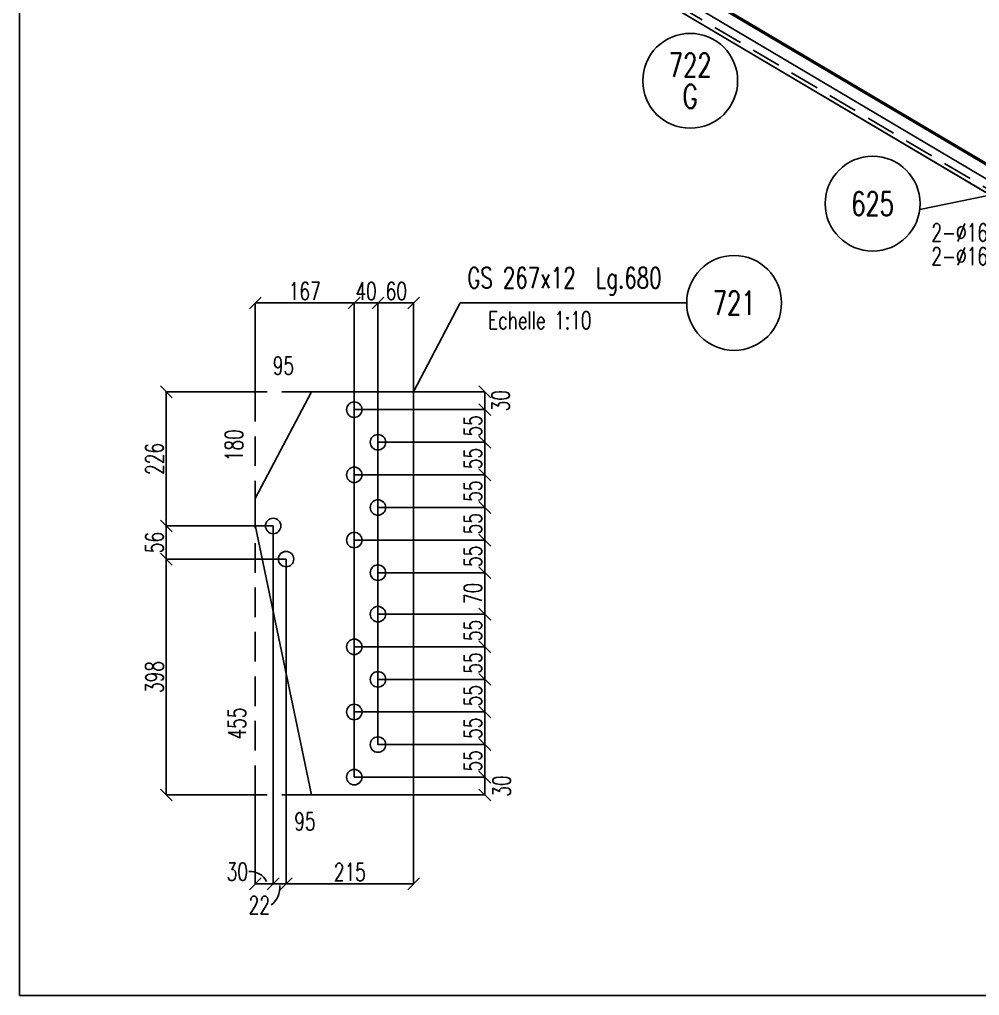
# Model space of a CAD drawing. Extents: x 144362 to 160582, y -59241 to -47761.
# Drawn here: x 144362 to 147600, y -59241 to -55949 of the extents above; entities that cross this region are included whole.
import ezdxf
from ezdxf.enums import TextEntityAlignment as Align

# ---------------------------------------------------------------- set-up
doc = ezdxf.new("R2010")
doc.units = 0
doc.header["$LTSCALE"] = 200
doc.header["$MEASUREMENT"] = 0
doc.linetypes.add('DASHED', pattern=[0.75, 0.5, -0.25])
doc.layers.get('0').update_dxf_attribs({"linetype": 'CONTINUOUS'})
doc.layers.get('DEFPOINTS').update_dxf_attribs({"linetype": 'CONTINUOUS'})
for name, color, linetype in [('ASSI', 3, 'CONTINUOUS'), ('BOLLINI_1', 7, 'CONTINUOUS'), ('BOLLINI_5', 7, 'CONTINUOUS'), ('FORI', 2, 'CONTINUOUS'), ('LINEA_ANG', 2, 'CONTINUOUS'), ('LINEE_PIASTRA', 2, 'CONTINUOUS'), ('LINEE_PIASTRE', 2, 'CONTINUOUS'), ('LS', 7, 'CONTINUOUS'), ('PIASTRE', 5, 'CONTINUOUS'), ('TRAT-Y', 7, 'DASHED')]:
    doc.layers.add(name, color=color, linetype=linetype)
doc.styles.add('QUOTE', font='ROMANS8.SHX', dxfattribs={"width": 0.7})
doc.styles.add('RQL', font='ROMANS8.SHX', dxfattribs={"width": 0.7})
doc.styles.add('RS', font='ROMANS8.shx', dxfattribs={"width": 0.7})
doc.styles.get("Standard").update_dxf_attribs({"font": 'ROMANS8.SHX', "width": 0.7})
doc.dimstyles.new('TRATTO_20', dxfattribs={"dimscale": 0, "dimtxt": 60, "dimasz": 40, "dimexe": 0, "dimexo": 0, "dimgap": 10, "dimtad": 1, "dimrnd": 0.5, "dimdsep": 46, "dimtxsty": 'RS', "dimblk1": 'OBLIQUE', "dimblk2": 'OBLIQUE', "dimsah": 1, "dimcen": 0.09, "dimclrd": 2, "dimclre": 2, "dimclrt": 7, "dimadec": 0, "dimazin": 0, "dimtfac": 1, "dimtix": 1, "dimtmove": 2, "dimatfit": 3, "dimfxl": 1, "dimtolj": 1, "dimtzin": 0, "dimarcsym": 0})

# ---------------------------------------------------------------- blocks, each defined once
blk = doc.blocks.new('ASSE98')
blk.add_line((0, 0), (1, 0))
at = {"color": 7, "flags": 1}
for tag, p in [('LAV1', (3.07431, 6.82847)), ('LAV2', (3.07431, 6.49513)), ('LAV3', (3.07431, 6.1618)), ('LAV4', (3.07431, 5.82847)), ('LAV5', (3.07431, 5.49513)), ('LAV6', (3.07431, 5.1618)), ('LAV7', (3.07431, 4.82847)), ('LAV8', (3.07431, 4.49513)), ('LAV9', (3.07431, 4.1618)), ('LAV10', (3.07431, 3.82847))]:
    blk.add_attdef(tag, p, '', height=0.2, dxfattribs=at)
at = {"color": 7, "style": 'QUOTE', "width": 0.5, "flags": 1}
for tag, p in [('TI', (1.38308, 6.82731)), ('DI_S', (1.38308, 6.42178)), ('D_S', (1.38308, 6.02092)), ('E_S', (1.38308, 5.68065)), ('NFORI', (1.36454, 5.29792)), ('ALAR', (1.36349, 4.93246)), ('FAM', (1.3775, 4.54645)), ('ALA', (1.38308, 4.19257)), ('DISP2', (1.38308, 3.84971)), ('DISP1', (1.38308, 3.50686)), ('PINZAF', (1.38308, 3.164)), ('PINZAI', (1.38308, 2.82114)), ('TRP', (1.38308, 2.47829)), ('NP', (1.38308, 2.13543)), ('SV', (1.38308, 1.79257)), ('PESO', (1.38308, 1.44971)), ('QUA', (1.38308, 1.10686)), ('LUN', (1.38308, 0.764)), ('PROF', (1.38308, 0.42114)), ('POS', (1.38308, 0.07829))]:
    blk.add_attdef(tag, p, '', height=0.2, dxfattribs=at)
blk = doc.blocks.new('xxx')
blk.add_circle((0, 0), 8)
at = {"color": 3, "style": 'RQL', "width": 0.7}
blk.add_attdef('POS', text='', height=4, dxfattribs=at).set_placement((0, 0), align=Align.MIDDLE)
at = {"color": 3, "style": 'RQL', "width": 0.7, "flags": 1}
blk.add_attdef('POS1', (-0.39, -5.42), '', height=2, dxfattribs=at)
at = {"style": 'RQL', "width": 0.7, "flags": 1}
blk.add_attdef('TIPO', (-0.39, -8.66), '', height=2, dxfattribs=at)
blk = doc.blocks.new('YYY')
blk.add_circle((0, 0), 8)
at = {"color": 3, "style": 'RQL', "width": 0.7}
for tag, p in [('POS3', (0, 0.65)), ('POS2', (0, -4.63))]:
    blk.add_attdef(tag, text='', height=4, dxfattribs=at).set_placement(p, align=Align.CENTER)
at = {"style": 'RQL', "width": 0.7, "flags": 1}
blk.add_attdef('TIPO', text='', height=3, dxfattribs=at).set_placement((0, 0), align=Align.MIDDLE_CENTER)
blk = doc.blocks.new('bull')
at = {"style": 'RS', "width": 0.7, "flags": 1}
for tag, p in [('NN', (-12.25, 0)), ('DIAMETRO', (0, -4.86)), ('SERRAGGIO', (0, -9.71)), ('LUNGHEZZA', (0, -14.57)), ('NB', (0, -19.43)), ('TIPO', (0, -24.12)), ('EL', (-0.14, -29))]:
    blk.add_attdef(tag, p, '', height=3, dxfattribs=at)
at = {"style": 'RS', "width": 0.7}
blk.add_attdef('BULLONE', (0, 0), '', height=3, dxfattribs=at)
blk = doc.blocks.new('MRKR_98')
blk.add_point((0, 0))
at = {"color": 7, "style": 'QUOTE', "width": 0.5, "flags": 1}
for tag, p in [('TI', (3.7, 6.8)), ('NFORI', (3.7, 5.3)), ('AUX2', (3.7, 4.9)), ('FAM', (3.7, 4.5)), ('AUX1', (3.7, 4.2)), ('COMMESSA', (3.7, 3.8)), ('SPESSORE', (3.7, 2.5)), ('SV', (3.7, 1.8)), ('QUA', (3.7, 1.1)), ('DI_S', (3.7, 6.4)), ('D_S', (3.7, 6)), ('E_S', (3.7, 5.7)), ('MD', (3.7, 3.5)), ('MP', (3.7, 3.2)), ('LARGHEZZA', (3.7, 2.8)), ('NP', (3.7, 2.1)), ('PESO', (3.7, 1.4)), ('LUN', (3.7, 0.8)), ('PROF', (3.7, 0.4)), ('POS', (3.7, 0.1))]:
    blk.add_attdef(tag, p, '', height=0.2, dxfattribs=at)
at = {"color": 7, "flags": 1}
for tag, p in [('LAV1', (5.3, 6.9)), ('LAV2', (5.3, 6.5)), ('LAV3', (5.3, 6.2)), ('LAV4', (5.3, 5.9)), ('LAV5', (5.3, 5.5)), ('LAV6', (5.3, 5.2)), ('LAV7', (5.3, 4.9)), ('LAV8', (5.3, 4.5)), ('LAV9', (5.3, 4.2)), ('LAV10', (5.3, 3.9))]:
    blk.add_attdef(tag, p, '', height=0.2, dxfattribs=at)
blk = doc.blocks.new('16')
blk.add_circle((0, 0), 1)
blk = doc.blocks.new('_OBLIQUE')
at = {"color": 0, "linetype": 'ByBlock'}
blk.add_line((-0.5, -0.5), (0.5, 0.5), dxfattribs=at)
blk = doc.blocks.new('*D95')
at = {"layer": 'DEFPOINTS', "color": 0, "transparency": 16777216}
for p in [(144857.4, -57769.1), (145261.3, -57769.1), (145157.4, -58564.9)]:
    blk.add_point(p, dxfattribs=at)
at = {"layer": 'LS', "color": 2, "lineweight": -2, "transparency": 16777216}
for p, q in [((145261.3, -57769.1), (144857.4, -57769.1)), ((144857.4, -58564.9), (144857.4, -57769.1)), ((145157.4, -58564.9), (144857.4, -58564.9))]:
    blk.add_line(p, q, dxfattribs=at)
at = {"layer": 'LS', "color": 2, "lineweight": -2, "transparency": 16777216, "xscale": 40, "yscale": 40, "zscale": 40}
for p, rotation in [((144857.4, -57769.1), 90), ((144857.4, -58564.9), 270)]:
    blk.add_blockref('_OBLIQUE', p, dxfattribs=dict(at, rotation=rotation))
at = {"layer": 'LS', "color": 7, "transparency": 16777216, "insert": (144817.4, -58167), "char_height": 60, "attachment_point": 5, "rotation": 90, "style": 'RS'}
blk.add_mtext('\\A1;398', dxfattribs=at)
blk = doc.blocks.new('*D94')
at = {"layer": 'DEFPOINTS', "color": 0, "transparency": 16777216}
for p in [(144857.4, -57657.3), (145217.7, -57657.3), (145261.3, -57769.1)]:
    blk.add_point(p, dxfattribs=at)
at = {"layer": 'LS', "color": 2, "lineweight": -2, "transparency": 16777216}
for p, q in [((145217.7, -57657.3), (144857.4, -57657.3)), ((144857.4, -57769.1), (144857.4, -57657.3)), ((145261.3, -57769.1), (144857.4, -57769.1))]:
    blk.add_line(p, q, dxfattribs=at)
at = {"layer": 'LS', "color": 2, "lineweight": -2, "transparency": 16777216, "xscale": 40, "yscale": 40, "zscale": 40}
for p, rotation in [((144857.4, -57657.3), 90), ((144857.4, -57769.1), 270)]:
    blk.add_blockref('_OBLIQUE', p, dxfattribs=dict(at, rotation=rotation))
at = {"layer": 'LS', "color": 7, "transparency": 16777216, "insert": (144817.4, -57713.2), "char_height": 60, "attachment_point": 5, "rotation": 90, "style": 'RS'}
blk.add_mtext('\\A1;56', dxfattribs=at)
blk = doc.blocks.new('*D93')
at = {"layer": 'DEFPOINTS', "color": 0, "transparency": 16777216}
for p in [(144857.4, -57204.9), (145157.4, -57204.9), (145217.7, -57657.3)]:
    blk.add_point(p, dxfattribs=at)
at = {"layer": 'LS', "color": 2, "lineweight": -2, "transparency": 16777216}
for p, q in [((145157.4, -57204.9), (144857.4, -57204.9)), ((144857.4, -57657.3), (144857.4, -57204.9)), ((145217.7, -57657.3), (144857.4, -57657.3))]:
    blk.add_line(p, q, dxfattribs=at)
at = {"layer": 'LS', "color": 2, "lineweight": -2, "transparency": 16777216, "xscale": 40, "yscale": 40, "zscale": 40}
for p, rotation in [((144857.4, -57204.9), 90), ((144857.4, -57657.3), 270)]:
    blk.add_blockref('_OBLIQUE', p, dxfattribs=dict(at, rotation=rotation))
at = {"layer": 'LS', "color": 7, "transparency": 16777216, "insert": (144817.4, -57431.1), "char_height": 60, "attachment_point": 5, "rotation": 90, "style": 'RS'}
blk.add_mtext('\\A1;226', dxfattribs=at)
blk = doc.blocks.new('*D98')
at = {"layer": 'DEFPOINTS', "color": 0, "transparency": 16777216}
for p in [(145491.1, -56904.9), (145157.4, -57204.9), (145491.1, -58504.9)]:
    blk.add_point(p, dxfattribs=at)
at = {"layer": 'LS', "color": 2, "lineweight": -2, "transparency": 16777216}
for p, q in [((145157.4, -57204.9), (145157.4, -56904.9)), ((145157.4, -56904.9), (145491.1, -56904.9)), ((145491.1, -58504.9), (145491.1, -56904.9))]:
    blk.add_line(p, q, dxfattribs=at)
at = {"layer": 'LS', "color": 2, "lineweight": -2, "transparency": 16777216, "xscale": 40, "yscale": 40, "zscale": 40, "rotation": 180}
blk.add_blockref('_OBLIQUE', (145157.4, -56904.9), dxfattribs=at)
at = {"layer": 'LS', "color": 2, "lineweight": -2, "transparency": 16777216, "xscale": 40, "yscale": 40, "zscale": 40}
blk.add_blockref('_OBLIQUE', (145491.1, -56904.9), dxfattribs=at)
at = {"layer": 'LS', "color": 7, "transparency": 16777216, "insert": (145324.3, -56864.9), "char_height": 60, "attachment_point": 5, "style": 'RS'}
blk.add_mtext('\\A1;167', dxfattribs=at)
blk = doc.blocks.new('*D97')
at = {"layer": 'DEFPOINTS', "color": 0, "transparency": 16777216}
for p in [(145571.1, -56904.9), (145571.1, -58394.9), (145491.1, -58504.9)]:
    blk.add_point(p, dxfattribs=at)
at = {"layer": 'LS', "color": 2, "lineweight": -2, "transparency": 16777216}
for p, q in [((145491.1, -56904.9), (145451.1, -56904.9)), ((145491.1, -58504.9), (145491.1, -56904.9)), ((145491.1, -56904.9), (145571.1, -56904.9)), ((145571.1, -58394.9), (145571.1, -56904.9)), ((145571.1, -56904.9), (145611.1, -56904.9))]:
    blk.add_line(p, q, dxfattribs=at)
at = {"layer": 'LS', "color": 2, "lineweight": -2, "transparency": 16777216, "xscale": 40, "yscale": 40, "zscale": 40}
blk.add_blockref('_OBLIQUE', (145491.1, -56904.9), dxfattribs=at)
at = {"layer": 'LS', "color": 2, "lineweight": -2, "transparency": 16777216, "xscale": 40, "yscale": 40, "zscale": 40, "rotation": 180}
blk.add_blockref('_OBLIQUE', (145571.1, -56904.9), dxfattribs=at)
at = {"layer": 'LS', "color": 7, "transparency": 16777216, "insert": (145531.1, -56864.9), "char_height": 60, "attachment_point": 5, "style": 'RS'}
blk.add_mtext('\\A1;40', dxfattribs=at)
blk = doc.blocks.new('*D96')
at = {"layer": 'DEFPOINTS', "color": 0, "transparency": 16777216}
for p in [(145691.4, -56904.9), (145691.4, -57204.9), (145571.1, -58394.9)]:
    blk.add_point(p, dxfattribs=at)
at = {"layer": 'LS', "color": 2, "lineweight": -2, "transparency": 16777216}
for p, q in [((145571.1, -58394.9), (145571.1, -56904.9)), ((145571.1, -56904.9), (145691.4, -56904.9)), ((145691.4, -57204.9), (145691.4, -56904.9))]:
    blk.add_line(p, q, dxfattribs=at)
at = {"layer": 'LS', "color": 2, "lineweight": -2, "transparency": 16777216, "xscale": 40, "yscale": 40, "zscale": 40, "rotation": 180}
blk.add_blockref('_OBLIQUE', (145571.1, -56904.9), dxfattribs=at)
at = {"layer": 'LS', "color": 2, "lineweight": -2, "transparency": 16777216, "xscale": 40, "yscale": 40, "zscale": 40}
blk.add_blockref('_OBLIQUE', (145691.4, -56904.9), dxfattribs=at)
at = {"layer": 'LS', "color": 7, "transparency": 16777216, "insert": (145633.1, -56864.9), "char_height": 60, "attachment_point": 5, "style": 'RS'}
blk.add_mtext('\\A1;60', dxfattribs=at)
blk = doc.blocks.new('*D111')
at = {"layer": 'DEFPOINTS', "color": 0, "transparency": 16777216}
for p in [(145491.1, -58504.9), (145931.4, -58504.9), (145691.4, -58564.9)]:
    blk.add_point(p, dxfattribs=at)
at = {"layer": 'LS', "color": 2, "lineweight": -2, "transparency": 16777216}
for p, q in [((145491.1, -58504.9), (145931.4, -58504.9)), ((145931.4, -58564.9), (145931.4, -58504.9)), ((145691.4, -58564.9), (145931.4, -58564.9))]:
    blk.add_line(p, q, dxfattribs=at)
at = {"layer": 'LS', "color": 2, "lineweight": -2, "transparency": 16777216, "xscale": 40, "yscale": 40, "zscale": 40}
for p, rotation in [((145931.4, -58504.9), 90), ((145931.4, -58564.9), 270)]:
    blk.add_blockref('_OBLIQUE', p, dxfattribs=dict(at, rotation=rotation))
at = {"layer": 'LS', "color": 7, "transparency": 16777216, "insert": (145988.4, -58534.9), "char_height": 60, "attachment_point": 5, "rotation": 90, "style": 'RS'}
blk.add_mtext('\\A1;30', dxfattribs=at)
blk = doc.blocks.new('*D110')
at = {"layer": 'DEFPOINTS', "color": 0, "transparency": 16777216}
for p in [(145571.1, -58394.9), (145931.4, -58394.9), (145491.1, -58504.9)]:
    blk.add_point(p, dxfattribs=at)
at = {"layer": 'LS', "color": 2, "lineweight": -2, "transparency": 16777216}
for p, q in [((145571.1, -58394.9), (145931.4, -58394.9)), ((145931.4, -58504.9), (145931.4, -58394.9)), ((145491.1, -58504.9), (145931.4, -58504.9))]:
    blk.add_line(p, q, dxfattribs=at)
at = {"layer": 'LS', "color": 2, "lineweight": -2, "transparency": 16777216, "xscale": 40, "yscale": 40, "zscale": 40}
for p, rotation in [((145931.4, -58394.9), 90), ((145931.4, -58504.9), 270)]:
    blk.add_blockref('_OBLIQUE', p, dxfattribs=dict(at, rotation=rotation))
at = {"layer": 'LS', "color": 7, "transparency": 16777216, "insert": (145891.4, -58449.9), "char_height": 60, "attachment_point": 5, "rotation": 90, "style": 'RS'}
blk.add_mtext('\\A1;55', dxfattribs=at)
blk = doc.blocks.new('*D109')
at = {"layer": 'DEFPOINTS', "color": 0, "transparency": 16777216}
for p in [(145491.1, -58284.9), (145931.4, -58284.9), (145571.1, -58394.9)]:
    blk.add_point(p, dxfattribs=at)
at = {"layer": 'LS', "color": 2, "lineweight": -2, "transparency": 16777216}
for p, q in [((145491.1, -58284.9), (145931.4, -58284.9)), ((145931.4, -58394.9), (145931.4, -58284.9)), ((145571.1, -58394.9), (145931.4, -58394.9))]:
    blk.add_line(p, q, dxfattribs=at)
at = {"layer": 'LS', "color": 2, "lineweight": -2, "transparency": 16777216, "xscale": 40, "yscale": 40, "zscale": 40}
for p, rotation in [((145931.4, -58284.9), 90), ((145931.4, -58394.9), 270)]:
    blk.add_blockref('_OBLIQUE', p, dxfattribs=dict(at, rotation=rotation))
at = {"layer": 'LS', "color": 7, "transparency": 16777216, "insert": (145891.4, -58339.9), "char_height": 60, "attachment_point": 5, "rotation": 90, "style": 'RS'}
blk.add_mtext('\\A1;55', dxfattribs=at)
blk = doc.blocks.new('*D108')
at = {"layer": 'DEFPOINTS', "color": 0, "transparency": 16777216}
for p in [(145571.1, -58174.9), (145931.4, -58174.9), (145491.1, -58284.9)]:
    blk.add_point(p, dxfattribs=at)
at = {"layer": 'LS', "color": 2, "lineweight": -2, "transparency": 16777216}
for p, q in [((145571.1, -58174.9), (145931.4, -58174.9)), ((145931.4, -58284.9), (145931.4, -58174.9)), ((145491.1, -58284.9), (145931.4, -58284.9))]:
    blk.add_line(p, q, dxfattribs=at)
at = {"layer": 'LS', "color": 2, "lineweight": -2, "transparency": 16777216, "xscale": 40, "yscale": 40, "zscale": 40}
for p, rotation in [((145931.4, -58174.9), 90), ((145931.4, -58284.9), 270)]:
    blk.add_blockref('_OBLIQUE', p, dxfattribs=dict(at, rotation=rotation))
at = {"layer": 'LS', "color": 7, "transparency": 16777216, "insert": (145891.4, -58229.9), "char_height": 60, "attachment_point": 5, "rotation": 90, "style": 'RS'}
blk.add_mtext('\\A1;55', dxfattribs=at)
blk = doc.blocks.new('*D107')
at = {"layer": 'DEFPOINTS', "color": 0, "transparency": 16777216}
for p in [(145491.1, -58064.9), (145931.4, -58064.9), (145571.1, -58174.9)]:
    blk.add_point(p, dxfattribs=at)
at = {"layer": 'LS', "color": 2, "lineweight": -2, "transparency": 16777216}
for p, q in [((145491.1, -58064.9), (145931.4, -58064.9)), ((145931.4, -58174.9), (145931.4, -58064.9)), ((145571.1, -58174.9), (145931.4, -58174.9))]:
    blk.add_line(p, q, dxfattribs=at)
at = {"layer": 'LS', "color": 2, "lineweight": -2, "transparency": 16777216, "xscale": 40, "yscale": 40, "zscale": 40}
for p, rotation in [((145931.4, -58064.9), 90), ((145931.4, -58174.9), 270)]:
    blk.add_blockref('_OBLIQUE', p, dxfattribs=dict(at, rotation=rotation))
at = {"layer": 'LS', "color": 7, "transparency": 16777216, "insert": (145891.4, -58119.9), "char_height": 60, "attachment_point": 5, "rotation": 90, "style": 'RS'}
blk.add_mtext('\\A1;55', dxfattribs=at)
blk = doc.blocks.new('*D106')
at = {"layer": 'DEFPOINTS', "color": 0, "transparency": 16777216}
for p in [(145571.1, -57954.9), (145931.4, -57954.9), (145491.1, -58064.9)]:
    blk.add_point(p, dxfattribs=at)
at = {"layer": 'LS', "color": 2, "lineweight": -2, "transparency": 16777216}
for p, q in [((145571.1, -57954.9), (145931.4, -57954.9)), ((145931.4, -58064.9), (145931.4, -57954.9)), ((145491.1, -58064.9), (145931.4, -58064.9))]:
    blk.add_line(p, q, dxfattribs=at)
at = {"layer": 'LS', "color": 2, "lineweight": -2, "transparency": 16777216, "xscale": 40, "yscale": 40, "zscale": 40}
for p, rotation in [((145931.4, -57954.9), 90), ((145931.4, -58064.9), 270)]:
    blk.add_blockref('_OBLIQUE', p, dxfattribs=dict(at, rotation=rotation))
at = {"layer": 'LS', "color": 7, "transparency": 16777216, "insert": (145891.4, -58009.9), "char_height": 60, "attachment_point": 5, "rotation": 90, "style": 'RS'}
blk.add_mtext('\\A1;55', dxfattribs=at)
blk = doc.blocks.new('*D105')
at = {"layer": 'DEFPOINTS', "color": 0, "transparency": 16777216}
for p in [(145571.1, -57814.9), (145931.4, -57814.9), (145571.1, -57954.9)]:
    blk.add_point(p, dxfattribs=at)
at = {"layer": 'LS', "color": 2, "lineweight": -2, "transparency": 16777216}
for p, q in [((145571.1, -57814.9), (145931.4, -57814.9)), ((145931.4, -57954.9), (145931.4, -57814.9)), ((145571.1, -57954.9), (145931.4, -57954.9))]:
    blk.add_line(p, q, dxfattribs=at)
at = {"layer": 'LS', "color": 2, "lineweight": -2, "transparency": 16777216, "xscale": 40, "yscale": 40, "zscale": 40}
for p, rotation in [((145931.4, -57814.9), 90), ((145931.4, -57954.9), 270)]:
    blk.add_blockref('_OBLIQUE', p, dxfattribs=dict(at, rotation=rotation))
at = {"layer": 'LS', "color": 7, "transparency": 16777216, "insert": (145891.4, -57884.9), "char_height": 60, "attachment_point": 5, "rotation": 90, "style": 'RS'}
blk.add_mtext('\\A1;70', dxfattribs=at)
blk = doc.blocks.new('*D104')
at = {"layer": 'DEFPOINTS', "color": 0, "transparency": 16777216}
for p in [(145491.1, -57704.9), (145931.4, -57704.9), (145571.1, -57814.9)]:
    blk.add_point(p, dxfattribs=at)
at = {"layer": 'LS', "color": 2, "lineweight": -2, "transparency": 16777216}
for p, q in [((145491.1, -57704.9), (145931.4, -57704.9)), ((145931.4, -57814.9), (145931.4, -57704.9)), ((145571.1, -57814.9), (145931.4, -57814.9))]:
    blk.add_line(p, q, dxfattribs=at)
at = {"layer": 'LS', "color": 2, "lineweight": -2, "transparency": 16777216, "xscale": 40, "yscale": 40, "zscale": 40}
for p, rotation in [((145931.4, -57704.9), 90), ((145931.4, -57814.9), 270)]:
    blk.add_blockref('_OBLIQUE', p, dxfattribs=dict(at, rotation=rotation))
at = {"layer": 'LS', "color": 7, "transparency": 16777216, "insert": (145891.4, -57759.9), "char_height": 60, "attachment_point": 5, "rotation": 90, "style": 'RS'}
blk.add_mtext('\\A1;55', dxfattribs=at)
blk = doc.blocks.new('*D103')
at = {"layer": 'DEFPOINTS', "color": 0, "transparency": 16777216}
for p in [(145571.1, -57594.9), (145931.4, -57594.9), (145491.1, -57704.9)]:
    blk.add_point(p, dxfattribs=at)
at = {"layer": 'LS', "color": 2, "lineweight": -2, "transparency": 16777216}
for p, q in [((145571.1, -57594.9), (145931.4, -57594.9)), ((145931.4, -57704.9), (145931.4, -57594.9)), ((145491.1, -57704.9), (145931.4, -57704.9))]:
    blk.add_line(p, q, dxfattribs=at)
at = {"layer": 'LS', "color": 2, "lineweight": -2, "transparency": 16777216, "xscale": 40, "yscale": 40, "zscale": 40}
for p, rotation in [((145931.4, -57594.9), 90), ((145931.4, -57704.9), 270)]:
    blk.add_blockref('_OBLIQUE', p, dxfattribs=dict(at, rotation=rotation))
at = {"layer": 'LS', "color": 7, "transparency": 16777216, "insert": (145891.4, -57649.9), "char_height": 60, "attachment_point": 5, "rotation": 90, "style": 'RS'}
blk.add_mtext('\\A1;55', dxfattribs=at)
blk = doc.blocks.new('*D102')
at = {"layer": 'DEFPOINTS', "color": 0, "transparency": 16777216}
for p in [(145491.1, -57484.9), (145931.4, -57484.9), (145571.1, -57594.9)]:
    blk.add_point(p, dxfattribs=at)
at = {"layer": 'LS', "color": 2, "lineweight": -2, "transparency": 16777216}
for p, q in [((145491.1, -57484.9), (145931.4, -57484.9)), ((145931.4, -57594.9), (145931.4, -57484.9)), ((145571.1, -57594.9), (145931.4, -57594.9))]:
    blk.add_line(p, q, dxfattribs=at)
at = {"layer": 'LS', "color": 2, "lineweight": -2, "transparency": 16777216, "xscale": 40, "yscale": 40, "zscale": 40}
for p, rotation in [((145931.4, -57484.9), 90), ((145931.4, -57594.9), 270)]:
    blk.add_blockref('_OBLIQUE', p, dxfattribs=dict(at, rotation=rotation))
at = {"layer": 'LS', "color": 7, "transparency": 16777216, "insert": (145891.4, -57539.9), "char_height": 60, "attachment_point": 5, "rotation": 90, "style": 'RS'}
blk.add_mtext('\\A1;55', dxfattribs=at)
blk = doc.blocks.new('*D101')
at = {"layer": 'DEFPOINTS', "color": 0, "transparency": 16777216}
for p in [(145571.1, -57374.9), (145931.4, -57374.9), (145491.1, -57484.9)]:
    blk.add_point(p, dxfattribs=at)
at = {"layer": 'LS', "color": 2, "lineweight": -2, "transparency": 16777216}
for p, q in [((145571.1, -57374.9), (145931.4, -57374.9)), ((145931.4, -57484.9), (145931.4, -57374.9)), ((145491.1, -57484.9), (145931.4, -57484.9))]:
    blk.add_line(p, q, dxfattribs=at)
at = {"layer": 'LS', "color": 2, "lineweight": -2, "transparency": 16777216, "xscale": 40, "yscale": 40, "zscale": 40}
for p, rotation in [((145931.4, -57374.9), 90), ((145931.4, -57484.9), 270)]:
    blk.add_blockref('_OBLIQUE', p, dxfattribs=dict(at, rotation=rotation))
at = {"layer": 'LS', "color": 7, "transparency": 16777216, "insert": (145891.4, -57429.9), "char_height": 60, "attachment_point": 5, "rotation": 90, "style": 'RS'}
blk.add_mtext('\\A1;55', dxfattribs=at)
blk = doc.blocks.new('*D100')
at = {"layer": 'DEFPOINTS', "color": 0, "transparency": 16777216}
for p in [(145491.1, -57264.9), (145931.4, -57264.9), (145571.1, -57374.9)]:
    blk.add_point(p, dxfattribs=at)
at = {"layer": 'LS', "color": 2, "lineweight": -2, "transparency": 16777216}
for p, q in [((145491.1, -57264.9), (145931.4, -57264.9)), ((145931.4, -57374.9), (145931.4, -57264.9)), ((145571.1, -57374.9), (145931.4, -57374.9))]:
    blk.add_line(p, q, dxfattribs=at)
at = {"layer": 'LS', "color": 2, "lineweight": -2, "transparency": 16777216, "xscale": 40, "yscale": 40, "zscale": 40}
for p, rotation in [((145931.4, -57264.9), 90), ((145931.4, -57374.9), 270)]:
    blk.add_blockref('_OBLIQUE', p, dxfattribs=dict(at, rotation=rotation))
at = {"layer": 'LS', "color": 7, "transparency": 16777216, "insert": (145891.4, -57319.9), "char_height": 60, "attachment_point": 5, "rotation": 90, "style": 'RS'}
blk.add_mtext('\\A1;55', dxfattribs=at)
blk = doc.blocks.new('*D99')
at = {"layer": 'DEFPOINTS', "color": 0, "transparency": 16777216}
for p in [(145691.4, -57204.9), (145931.4, -57204.9), (145491.1, -57264.9)]:
    blk.add_point(p, dxfattribs=at)
at = {"layer": 'LS', "color": 2, "lineweight": -2, "transparency": 16777216}
for p, q in [((145691.4, -57204.9), (145931.4, -57204.9)), ((145931.4, -57264.9), (145931.4, -57204.9)), ((145491.1, -57264.9), (145931.4, -57264.9))]:
    blk.add_line(p, q, dxfattribs=at)
at = {"layer": 'LS', "color": 2, "lineweight": -2, "transparency": 16777216, "xscale": 40, "yscale": 40, "zscale": 40}
for p, rotation in [((145931.4, -57204.9), 90), ((145931.4, -57264.9), 270)]:
    blk.add_blockref('_OBLIQUE', p, dxfattribs=dict(at, rotation=rotation))
at = {"layer": 'LS', "color": 7, "transparency": 16777216, "insert": (145984.7, -57234.9), "char_height": 60, "attachment_point": 5, "rotation": 90, "style": 'RS'}
blk.add_mtext('\\A1;30', dxfattribs=at)
blk = doc.blocks.new('*D114')
at = {"layer": 'DEFPOINTS', "color": 0, "transparency": 16777216}
for p in [(145217.7, -57657.3), (145157.4, -58564.9), (145217.7, -58864.9)]:
    blk.add_point(p, dxfattribs=at)
at = {"layer": 'LS', "color": 2, "lineweight": -2, "transparency": 16777216}
for p, q in [((145217.7, -57657.3), (145217.7, -58864.9)), ((145157.4, -58564.9), (145157.4, -58864.9)), ((145157.4, -58864.9), (145217.7, -58864.9))]:
    blk.add_line(p, q, dxfattribs=at)
at = {"layer": 'LS', "color": 2, "lineweight": -2, "transparency": 16777216, "xscale": 40, "yscale": 40, "zscale": 40, "rotation": 180}
blk.add_blockref('_OBLIQUE', (145157.4, -58864.9), dxfattribs=at)
at = {"layer": 'LS', "color": 2, "lineweight": -2, "transparency": 16777216, "xscale": 40, "yscale": 40, "zscale": 40}
blk.add_blockref('_OBLIQUE', (145217.7, -58864.9), dxfattribs=at)
at = {"layer": 'LS', "color": 7, "transparency": 16777216, "insert": (145096.7, -58823.6), "char_height": 60, "attachment_point": 5, "style": 'RS'}
blk.add_mtext('\\A1;30', dxfattribs=at)
blk = doc.blocks.new('*D113')
at = {"layer": 'DEFPOINTS', "color": 0, "transparency": 16777216}
for p in [(145217.7, -57657.3), (145261.3, -57769.1), (145261.3, -58864.9)]:
    blk.add_point(p, dxfattribs=at)
at = {"layer": 'LS', "color": 2, "lineweight": -2, "transparency": 16777216}
for p, q in [((145217.7, -57657.3), (145217.7, -58864.9)), ((145261.3, -57769.1), (145261.3, -58864.9)), ((145217.7, -58864.9), (145261.3, -58864.9))]:
    blk.add_line(p, q, dxfattribs=at)
at = {"layer": 'LS', "color": 2, "lineweight": -2, "transparency": 16777216, "xscale": 40, "yscale": 40, "zscale": 40, "rotation": 180}
blk.add_blockref('_OBLIQUE', (145217.7, -58864.9), dxfattribs=at)
at = {"layer": 'LS', "color": 2, "lineweight": -2, "transparency": 16777216, "xscale": 40, "yscale": 40, "zscale": 40}
blk.add_blockref('_OBLIQUE', (145261.3, -58864.9), dxfattribs=at)
at = {"layer": 'LS', "color": 7, "transparency": 16777216, "insert": (145171.1, -58936.5), "char_height": 60, "attachment_point": 5, "style": 'RS'}
blk.add_mtext('\\A1;22', dxfattribs=at)
blk = doc.blocks.new('*D112')
at = {"layer": 'DEFPOINTS', "color": 0, "transparency": 16777216}
for p in [(145261.3, -57769.1), (145691.4, -58564.9), (145691.4, -58864.9)]:
    blk.add_point(p, dxfattribs=at)
at = {"layer": 'LS', "color": 2, "lineweight": -2, "transparency": 16777216}
for p, q in [((145261.3, -57769.1), (145261.3, -58864.9)), ((145691.4, -58564.9), (145691.4, -58864.9)), ((145261.3, -58864.9), (145691.4, -58864.9))]:
    blk.add_line(p, q, dxfattribs=at)
at = {"layer": 'LS', "color": 2, "lineweight": -2, "transparency": 16777216, "xscale": 40, "yscale": 40, "zscale": 40, "rotation": 180}
blk.add_blockref('_OBLIQUE', (145261.3, -58864.9), dxfattribs=at)
at = {"layer": 'LS', "color": 2, "lineweight": -2, "transparency": 16777216, "xscale": 40, "yscale": 40, "zscale": 40}
blk.add_blockref('_OBLIQUE', (145691.4, -58864.9), dxfattribs=at)
at = {"layer": 'LS', "color": 7, "transparency": 16777216, "insert": (145476.3, -58824.9), "char_height": 60, "attachment_point": 5, "style": 'RS'}
blk.add_mtext('\\A1;215', dxfattribs=at)

msp = doc.modelspace()

# ---------------------------------------------------------------- linework, layer by layer
at = {"color": 2, "linetype": 'DASHED'}
for p, q in [((145347.423, -57204.91), (145157.423, -57204.91)), ((145157.423, -57204.91), (145157.423, -57564.91)), ((145157.423, -58564.91), (145157.423, -57654.91)), ((145347.423, -58564.91), (145157.423, -58564.91))]:
    msp.add_line(p, q, dxfattribs=at)
at = {"layer": 'LINEA_ANG'}
for p, q in [((144432.756, -54549.49), (151860.584, -58951.004)), ((151819.801, -59019.828), (144391.972, -54618.314))]:
    msp.add_line(p, q, dxfattribs=at)
at = {"layer": 'LINEE_PIASTRA'}
for p, q in [((145347.423, -57204.91), (145157.423, -57564.91)), ((145157.423, -57654.91), (145347.423, -58564.91))]:
    msp.add_line(p, q, dxfattribs=at)
at = {"layer": 'LINEE_PIASTRE'}
for p, q in [((145691.423, -57204.91), (145347.423, -57204.91)), ((145691.423, -58564.91), (145691.423, -57204.91)), ((145157.423, -57564.91), (145157.423, -57654.91)), ((145347.423, -58564.91), (145691.423, -58564.91))]:
    msp.add_line(p, q, dxfattribs=at)
at = {"layer": 'LS', "color": 6}
for p, q in [((150784.838, -58307.736), (144362.383, -54501.978)), ((150738.669, -58332.686), (144412.364, -54583.902)), ((147666.967, -56534.205), (147398.208, -56589.461)), ((145691.423, -57204.91), (145848.579, -56904.91)), ((145848.579, -56904.91), (146612.292, -56904.91))]:
    msp.add_line(p, q, dxfattribs=at)
at = {"layer": 'LS', "color": 8}
msp.add_lwpolyline([(144362.383, -47761.325), (144362.383, -59241.325), (157082.383, -59241.325), (157082.383, -57641.325), (160582.383, -57641.325), (160582.383, -47761.325), (144362.383, -47761.325)], close=True, dxfattribs=at)
at = {"layer": 'LS', "color": 6}
for centre, radius, start, end in [((145141.294, -58882.97), 59.797, 25.428474, 95.603659), ((145167.482, -58877.748), 72.734, 307.275694, 5.899579)]:
    msp.add_arc(centre, radius, start, end, dxfattribs=at)
at = {"layer": 'TRAT-Y'}
msp.add_line((151826.428, -59008.644), (144398.6, -54607.131), dxfattribs=at)

# ---------------------------------------------------------------- block references
at = {"layer": 'ASSI', "xscale": 8634, "rotation": 329.3502605525949}
msp.add_blockref('ASSE98', (144391.955, -54618.304), dxfattribs=at)
at = {"layer": 'BOLLINI_1', "xscale": 20, "yscale": 20, "zscale": 20}
for p, values in [((147239.411, -56569.883), {'POS': '625'}), ((146772.292, -56904.91), {'POS': '721'})]:
    msp.add_blockref('xxx', p, dxfattribs=at).add_auto_attribs(values)
at = {"layer": 'BOLLINI_5'}
ref = msp.add_blockref('YYY', (146624.154, -56155.488), dxfattribs=dict(at, xscale=-19.99970832482618, yscale=19.99970832476798, zscale=19.99970832479172))
ref.add_attrib('POS3', '722', dxfattribs={"layer": '0', "color": 3, "height": 79.9988, "style": 'RQL', "width": 0.7}).set_placement((146624.154, -56142.548), align=Align.CENTER)
ref.add_attrib('POS2', 'G', dxfattribs={"layer": '0', "color": 3, "height": 79.999, "style": 'RQL', "width": 0.7}).set_placement((146624.154, -56248.095), align=Align.CENTER)
at = {"layer": 'FORI', "yscale": 26, "zscale": 26}
for p, xscale, rotation in [((145491.132, -57264.91), 26, 351.833843295), ((145571.132, -57374.91), 26, 351.833843295), ((145491.132, -57484.91), 26, 351.833843295), ((145571.132, -57594.91), 26, 351.833843295), ((145217.713, -57657.292), 26, 351.833843295), ((145491.132, -57704.91), 26, 351.833843295), ((145261.255, -57769.114), 26, 351.833843295), ((145571.132, -57814.91), 26, 351.833843295), ((145571.132, -57954.91), -26, 8.166156704999956), ((145491.132, -58064.91), -26, 8.166156704999956), ((145571.132, -58174.91), -26, 8.166156704999956), ((145491.132, -58284.91), -26, 8.166156704999956), ((145571.132, -58394.91), -26, 8.166156704999956), ((145491.132, -58504.91), -26, 8.166156704999956)]:
    msp.add_blockref('16', p, dxfattribs=dict(at, xscale=xscale, rotation=rotation))
at = {"layer": 'LS', "color": 7, "xscale": 20, "yscale": 20, "zscale": 20}
for p, values in [((147437.515, -56697.289), {'BULLONE': '2-%%c16x35                '}), ((147437.515, -56777.289), {'BULLONE': '2-%%c16x40                '})]:
    msp.add_blockref('bull', p, dxfattribs=at).add_auto_attribs(values)
at = {"layer": 'PIASTRE'}
ref = msp.add_blockref('MRKR_98', (145157.423, -58564.91), dxfattribs=dict(at, xscale=2, yscale=2, zscale=2))
ref.add_attrib('PROF', 'GS 267x12  Lg.680', (145872.528, -56855.371), dxfattribs={"layer": '0', "color": 2, "height": 70, "style": 'QUOTE', "width": 0.7})

# ---------------------------------------------------------------- texts
at = {"layer": 'LS', "color": 7, "style": 'RS', "width": 0.7}
msp.add_text('Echelle 1:10', height=60, dxfattribs=at).set_placement((145942.209, -56993.392))
at = {"layer": 'LS', "color": 2, "style": 'RS', "width": 0.7}
for p in [(145252.423, -57116.556), (145324.818, -58654.08)]:
    msp.add_text('95', height=60, dxfattribs=at).set_placement(p, align=Align.MIDDLE)
for s, p in [('180', (145085.77, -57384.91)), ('455', (145095.686, -58323.936))]:
    msp.add_text(s, height=60, rotation=90, dxfattribs=at).set_placement(p, align=Align.MIDDLE)

# ---------------------------------------------------------------- dimensions: what is measured, and where the dimension line sits
at = {"layer": 'LS', "color": 7}
for base, p1, p2, text, picture, middle in [((145491.132, -56904.91), (145157.423, -57204.91), (145491.132, -58504.91), '167', '*D98', (145324.277, -56864.91)), ((145571.132, -56904.91), (145491.132, -58504.91), (145571.132, -58394.91), '40', '*D97', (145531.132, -56864.91)), ((145691.423, -58864.91), (145261.255, -57769.114), (145691.423, -58564.91), '215', '*D112', (145476.339, -58824.91))]:
    dim = msp.add_linear_dim(base=base, p1=p1, p2=p2, text=text, dimstyle='TRATTO_20', override={"dimscale": 1}, dxfattribs=at)
    dim.commit()
    dim.dimension.update_dxf_attribs({"geometry": picture, "text_midpoint": middle})
for base, p1, p2, text, picture, middle in [((145691.423, -56904.91), (145571.132, -58394.91), (145691.423, -57204.91), '60', '*D96', (145633.083, -56864.91)), ((145217.713, -58864.91), (145157.423, -58564.91), (145217.713, -57657.292), '30', '*D114', (145096.742, -58823.567)), ((145261.255, -58864.91), (145217.713, -57657.292), (145261.255, -57769.114), '22', '*D113', (145171.094, -58936.485))]:
    dim = msp.add_linear_dim(base=base, p1=p1, p2=p2, text=text, dimstyle='TRATTO_20', override={"dimscale": 1}, dxfattribs=at)
    dim.commit()
    dim.dimension.update_dxf_attribs({"geometry": picture, "text_midpoint": middle, "dimtype": 160})
for base, p1, p2, text, picture, middle in [((144857.423, -57204.91), (145217.713, -57657.292), (145157.423, -57204.91), '226', '*D93', (144817.423, -57431.101)), ((145931.423, -57264.91), (145571.132, -57374.91), (145491.132, -57264.91), '55', '*D100', (145891.423, -57319.91)), ((145931.423, -57374.91), (145491.132, -57484.91), (145571.132, -57374.91), '55', '*D101', (145891.423, -57429.91)), ((145931.423, -57484.91), (145571.132, -57594.91), (145491.132, -57484.91), '55', '*D102', (145891.423, -57539.91)), ((145931.423, -57594.91), (145491.132, -57704.91), (145571.132, -57594.91), '55', '*D103', (145891.423, -57649.91)), ((144857.423, -57657.292), (145261.255, -57769.114), (145217.713, -57657.292), '56', '*D94', (144817.423, -57713.203)), ((145931.423, -57704.91), (145571.132, -57814.91), (145491.132, -57704.91), '55', '*D104', (145891.423, -57759.91)), ((144857.423, -57769.114), (145157.423, -58564.91), (145261.255, -57769.114), '398', '*D95', (144817.423, -58167.012)), ((145931.423, -57814.91), (145571.132, -57954.91), (145571.132, -57814.91), '70', '*D105', (145891.423, -57884.91)), ((145931.423, -57954.91), (145491.132, -58064.91), (145571.132, -57954.91), '55', '*D106', (145891.423, -58009.91)), ((145931.423, -58064.91), (145571.132, -58174.91), (145491.132, -58064.91), '55', '*D107', (145891.423, -58119.91)), ((145931.423, -58174.91), (145491.132, -58284.91), (145571.132, -58174.91), '55', '*D108', (145891.423, -58229.91)), ((145931.423, -58284.91), (145571.132, -58394.91), (145491.132, -58284.91), '55', '*D109', (145891.423, -58339.91)), ((145931.423, -58394.91), (145491.132, -58504.91), (145571.132, -58394.91), '55', '*D110', (145891.423, -58449.91))]:
    dim = msp.add_linear_dim(base=base, p1=p1, p2=p2, angle=90, text=text, dimstyle='TRATTO_20', override={"dimscale": 1}, dxfattribs=at)
    dim.commit()
    dim.dimension.update_dxf_attribs({"geometry": picture, "text_midpoint": middle})
for base, p1, p2, picture, middle in [((145931.423, -57204.91), (145491.132, -57264.91), (145691.423, -57204.91), '*D99', (145984.669, -57234.91)), ((145931.423, -58504.91), (145691.423, -58564.91), (145491.132, -58504.91), '*D111', (145988.362, -58534.91))]:
    dim = msp.add_linear_dim(base=base, p1=p1, p2=p2, angle=90, text='30', dimstyle='TRATTO_20', override={"dimscale": 1}, dxfattribs=at)
    dim.commit()
    dim.dimension.update_dxf_attribs({"geometry": picture, "text_midpoint": middle, "dimtype": 160})

doc.saveas('drawing.dxf')
